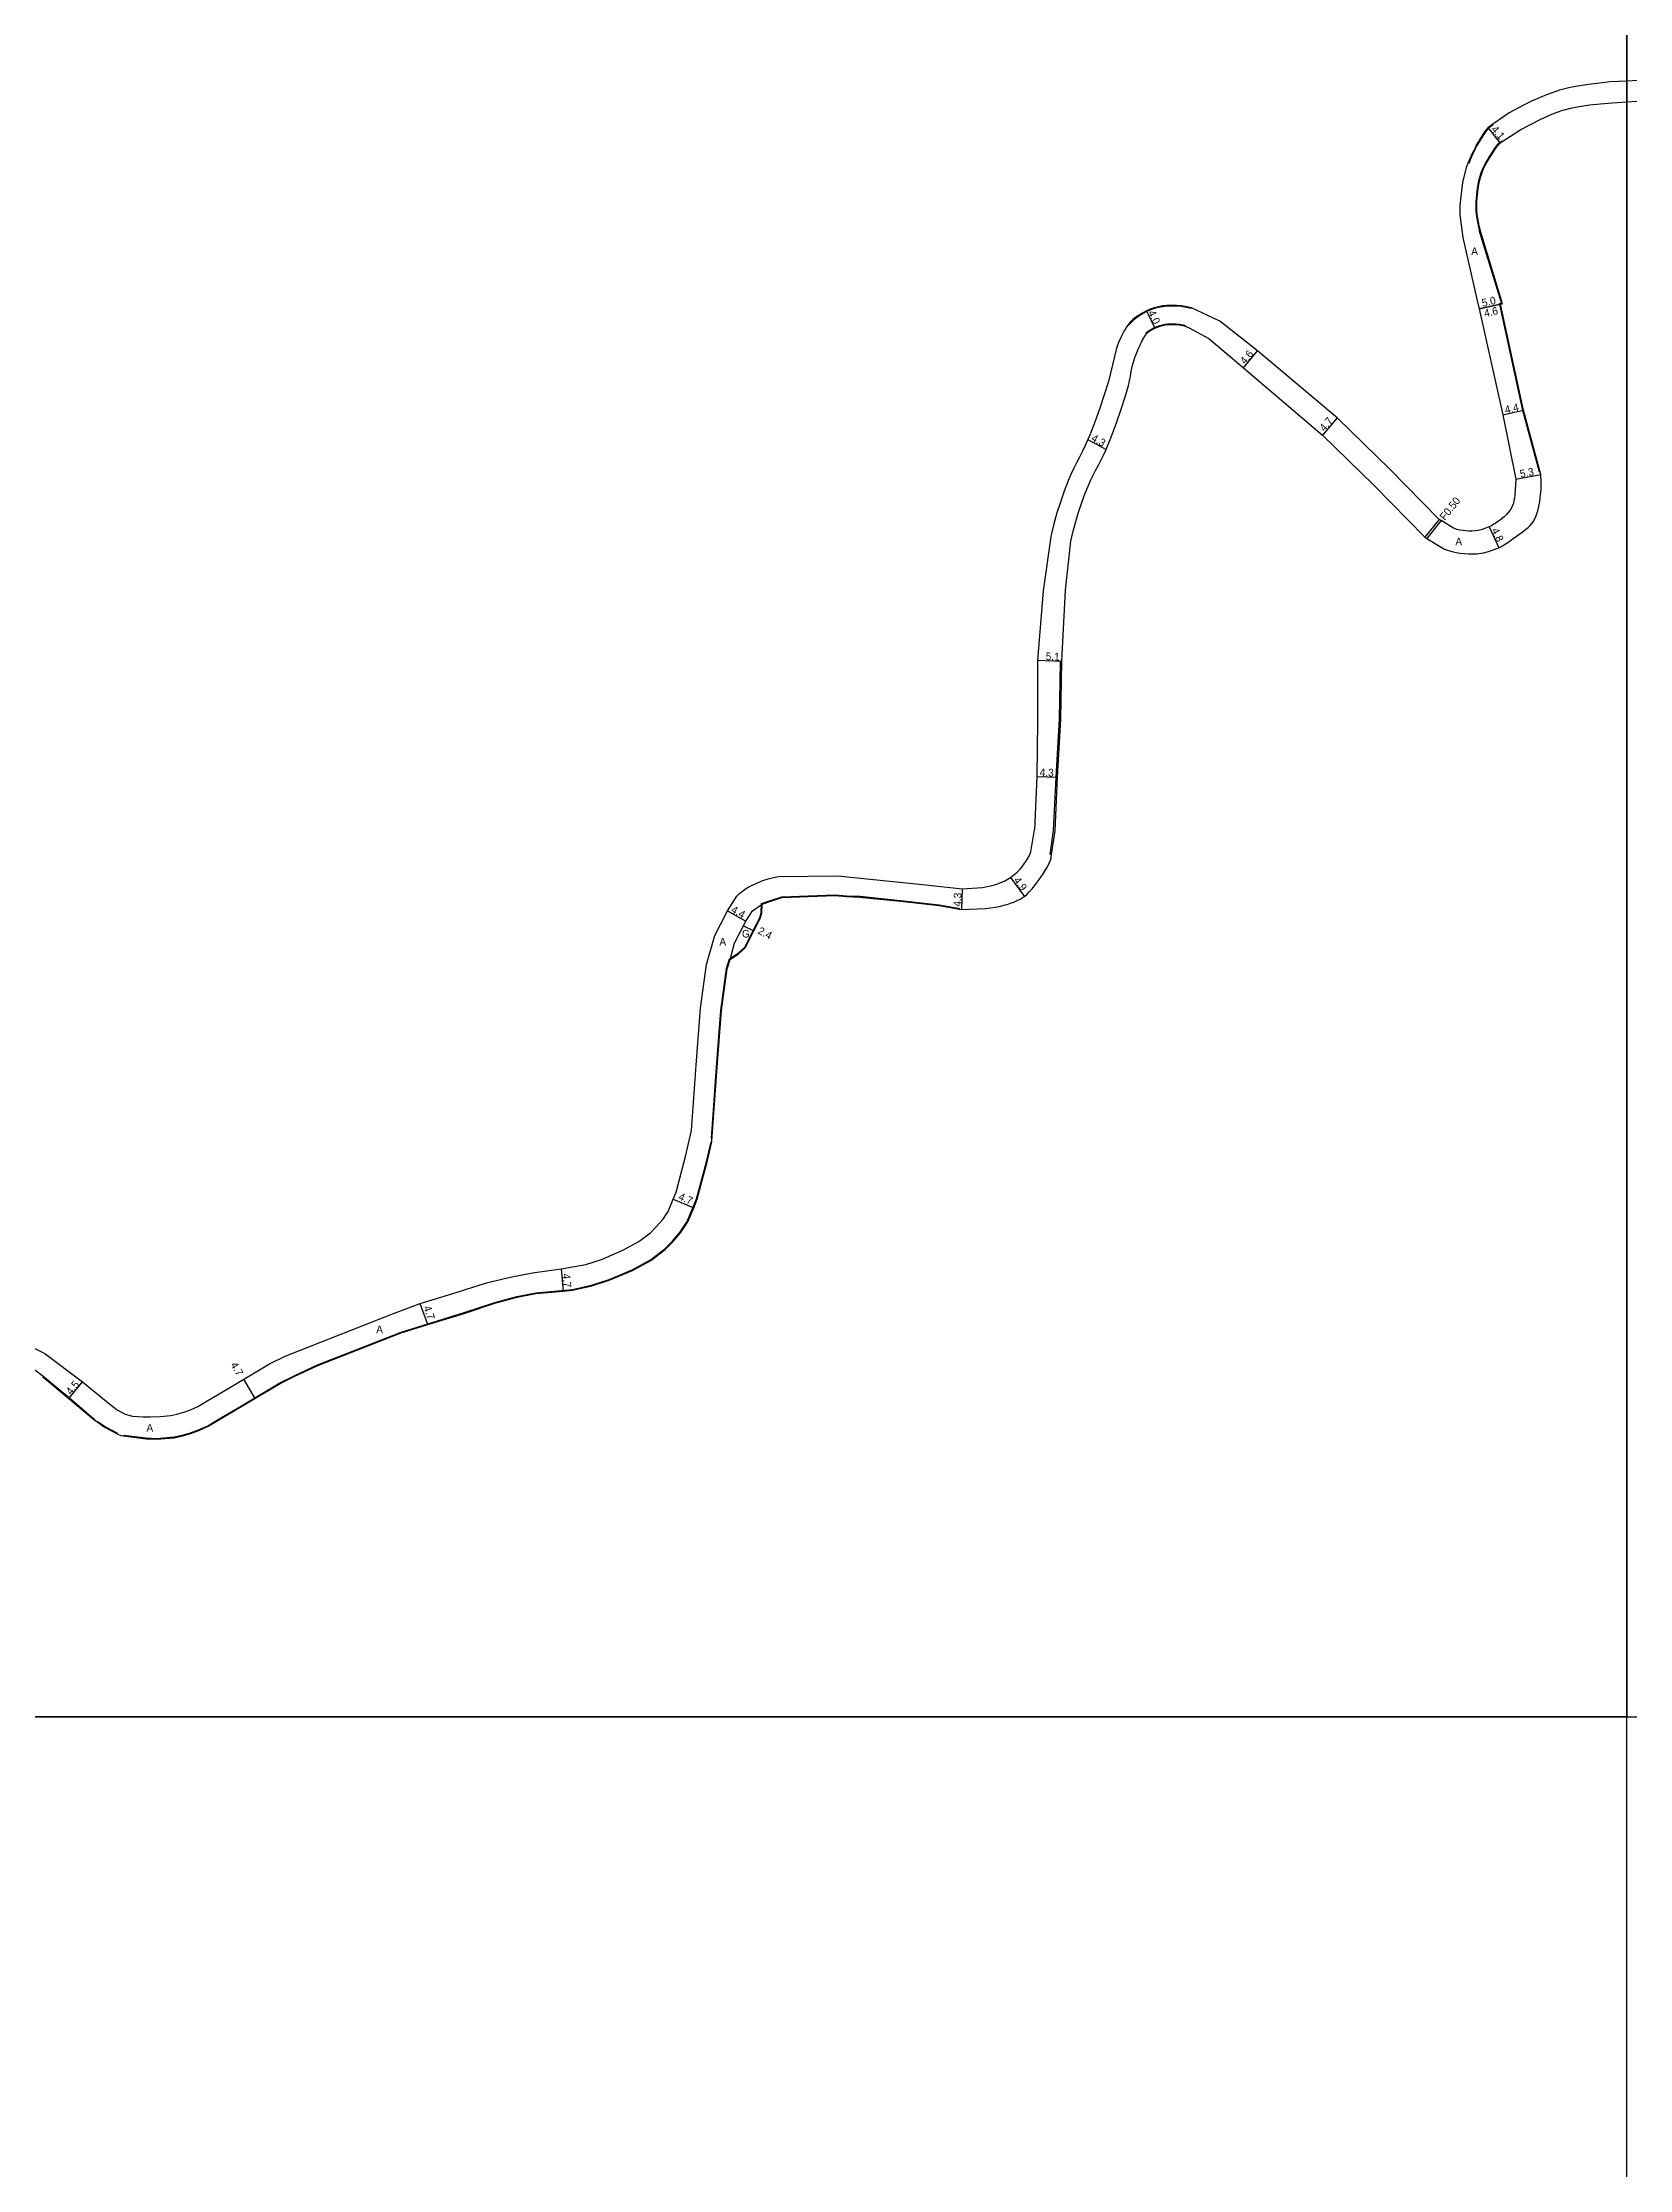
# Model space of a CAD drawing. Header units: metres. Extents: x -28000 to -23998, y -90000 to -87000.
# Drawn here: x -26730.4 to -26399.5, y -87694.4 to -87250.8 of the extents above; entities that cross this region are included whole.
import ezdxf

# ---------------------------------------------------------------- set-up
doc = ezdxf.new("R2010")
doc.units = ezdxf.units.M
doc.header["$LTSCALE"] = 2.5
for name, color, linetype in [('側溝・桝', 7, 'Continuous'), ('図郭', 7, 'Continuous'), ('幅員', 7, 'Continuous'), ('歩道・分離帯・安全施設', 7, 'Continuous'), ('舗装', 7, 'Continuous'), ('道路', 7, 'Continuous')]:
    doc.layers.add(name, color=color, linetype=linetype)
doc.styles.get("Standard").update_dxf_attribs({"font": ''})
doc.styles.get('Standard').set_extended_font_data('@MS PGothic')

msp = doc.modelspace()

# ---------------------------------------------------------------- linework, layer by layer
at = {"layer": '側溝・桝', "flags": 128}
for points in [[(-26439.17, -87350.22), (-26442.12, -87353.93)], [(-26438.74, -87350.48), (-26441.69, -87354.19)]]:
    msp.add_lwpolyline(points, dxfattribs=at)
at = {"layer": '図郭'}
for points in [[(-27200, -87600), (-26400, -87600), (-26400, -87000), (-27200, -87000)], [(-26400, -87600), (-25600, -87600), (-25600, -87000), (-26400, -87000)], [(-27200, -88200), (-26400, -88200), (-26400, -87600), (-27200, -87600)]]:
    msp.add_lwpolyline(points, close=True, dxfattribs=at)
at = {"layer": '幅員', "flags": 128}
for points in [[(-26426.41, -87271.7), (-26428.96, -87268.48)], [(-26500.19, -87306.75), (-26498.45, -87310.35)], [(-26425.93, -87305.25), (-26430.81, -87306.34)], [(-26430.81, -87306.34), (-26426.37, -87305.35)], [(-26479.98, -87318.62), (-26477.05, -87315.08)], [(-26460.43, -87329.05), (-26463.46, -87332.64)], [(-26425.84, -87328.4), (-26421.54, -87327.45)], [(-26512.39, -87333.57), (-26508.61, -87335.63)], [(-26423.16, -87341.83), (-26417.95, -87340.84)], [(-26428.72, -87351.76), (-26426.72, -87356.13)], [(-26522.9, -87379.6), (-26517.85, -87379.82)], [(-26523.03, -87403.82), (-26518.73, -87404.02)], [(-26538.64, -87427.28), (-26538.76, -87431.58)], [(-26528.57, -87424.92), (-26525.65, -87428.85)], [(-26587.55, -87431.87), (-26583.72, -87434.04)], [(-26584.2, -87434.97), (-26582.06, -87436.06)], [(-26598.92, -87492.03), (-26594.62, -87493.81)], [(-26622.26, -87506.56), (-26621.83, -87511.19)], [(-26650.09, -87518.17), (-26651.67, -87513.8)], [(-26724.91, -87533.59), (-26722.07, -87530.09)]]:
    msp.add_lwpolyline(points, dxfattribs=at)
at = {"layer": '幅員'}
msp.add_lwpolyline([(-26686.08, -87533.56), (-26688.47, -87529.57)], dxfattribs=at)
at = {"layer": '歩道・分離帯・安全施設', "flags": 128}
for points in [[(-26427.86, -87267.92), (-26428.85, -87268.6), (-26429.56, -87269.49), (-26430.48, -87270.9), (-26430.95, -87271.69), (-26431.27, -87272.26), (-26431.54, -87272.8), (-26431.81, -87273.32), (-26432.18, -87274.14), (-26432.66, -87275.24), (-26432.97, -87275.99)], [(-26418.23, -87340.39), (-26421.69, -87327.49), (-26426.51, -87305.38), (-26426.55, -87305.23), (-26426.12, -87305.14), (-26426.14, -87305.07), (-26430.64, -87290.37), (-26430.88, -87289.28), (-26431.1, -87288.18), (-26431.28, -87287.08), (-26431.41, -87285.96), (-26431.45, -87285.27), (-26431.42, -87283.9), (-26431.32, -87282.53), (-26431.15, -87281.23), (-26431.01, -87280.37), (-26430.84, -87279.51), (-26430.63, -87278.67), (-26430.37, -87277.84), (-26430.33, -87277.75), (-26429.97, -87276.9), (-26429.55, -87276.08), (-26429.09, -87275.28), (-26428.6, -87274.49), (-26428.32, -87274.04), (-26427.97, -87273.49), (-26427.62, -87272.94), (-26427.25, -87272.42), (-26426.84, -87271.92), (-26426.52, -87271.59), (-26426.04, -87271.28)], [(-26490.84, -87306.23), (-26491.84, -87306.01), (-26492.87, -87305.85), (-26493.91, -87305.75), (-26494.95, -87305.72), (-26495.98, -87305.77), (-26496.83, -87305.86), (-26497.68, -87306.02), (-26498.51, -87306.24), (-26499.33, -87306.54), (-26500.13, -87306.89), (-26500.9, -87307.29), (-26500.99, -87307.34), (-26501.66, -87307.74), (-26502.3, -87308.19), (-26502.91, -87308.67), (-26503.47, -87309.21), (-26503.99, -87309.78), (-26504.04, -87309.85)], [(-26500.31, -87311.4), (-26500.1, -87311.16), (-26499.64, -87310.85), (-26499.13, -87310.54), (-26498.52, -87310.22), (-26497.96, -87309.98), (-26497.4, -87309.78), (-26496.85, -87309.62), (-26496.29, -87309.52), (-26495.7, -87309.46), (-26494.92, -87309.42), (-26494.13, -87309.45), (-26493.33, -87309.52), (-26492.53, -87309.65), (-26492.04, -87309.76)], [(-26520.27, -87420.11), (-26519.55, -87415.15), (-26519.03, -87404.01), (-26518.36, -87391.87), (-26518.15, -87379.94)], [(-26590.93, -87479.36), (-26589.86, -87464.49), (-26588.99, -87452.63), (-26587.76, -87443.93), (-26587.17, -87441.89), (-26585.36, -87440.7), (-26583.96, -87439.44), (-26582.19, -87435.98), (-26580.88, -87433.44), (-26580.57, -87432.34), (-26580.5, -87430.36), (-26578.38, -87429.65), (-26576.21, -87428.94), (-26565.13, -87428.54), (-26562.77, -87428.71), (-26559.93, -87428.84), (-26550.85, -87429.76), (-26543.39, -87430.64), (-26539.09, -87431.38)], [(-26706.62, -87541.92), (-26702.96, -87541.61), (-26701.28, -87541.23), (-26699.56, -87540.72), (-26697.87, -87540.14), (-26695.94, -87539.26), (-26693.61, -87537.85), (-26689.27, -87535.29), (-26680.95, -87530.32), (-26677.95, -87528.86), (-26673.07, -87526.57), (-26655.65, -87519.72), (-26642.51, -87515.68), (-26636.1, -87513.55), (-26631.49, -87512.3), (-26627.56, -87511.56), (-26619.92, -87510.86), (-26615.92, -87509.98), (-26612.27, -87508.78), (-26607.48, -87506.74), (-26603.62, -87504.66), (-26600.67, -87502.4), (-26599.12, -87500.87), (-26597.48, -87498.97), (-26595.98, -87496.7), (-26594.02, -87491.96), (-26591.96, -87484.2), (-26590.99, -87480.02)], [(-26753.32, -87530.42), (-26752.07, -87529.25), (-26750.41, -87527.73), (-26748.13, -87526.4), (-26745.64, -87525.36), (-26743.49, -87524.97), (-26741.34, -87524.75), (-26738.77, -87524.99), (-26736.25, -87525.39), (-26733.57, -87526.64), (-26731.85, -87527.75), (-26730.33, -87528.88)], [(-26730.33, -87528.88), (-26724.81, -87533.47), (-26719.73, -87537.8), (-26719.5, -87537.96)], [(-26719.04, -87538.28), (-26717.28, -87539.5), (-26714.81, -87540.82)], [(-26713.5, -87541.2), (-26708.78, -87541.82), (-26706.62, -87541.92)]]:
    msp.add_lwpolyline(points, dxfattribs=at)
at = {"layer": '舗装', "flags": 128}
msp.add_lwpolyline([(-26587.04, -87441.99), (-26586.08, -87438.64), (-26583.72, -87434.04), (-26582.37, -87431.88), (-26580.35, -87430.46)], dxfattribs=at)
at = {"layer": '道路', "flags": 128}
for points in [[(-26400, -87258.79), (-26403.47, -87258.98), (-26407.9, -87259.49), (-26409.31, -87259.71), (-26410.71, -87259.95), (-26412.11, -87260.23), (-26413.49, -87260.57), (-26414.02, -87260.72), (-26415.4, -87261.17), (-26416.75, -87261.67), (-26418.09, -87262.23), (-26419.42, -87262.81), (-26419.88, -87263.02), (-26421.57, -87263.83), (-26423.22, -87264.71), (-26424.53, -87265.46), (-26428.96, -87268.48), (-26429.68, -87269.4), (-26430.61, -87270.82), (-26431.08, -87271.61), (-26431.41, -87272.19), (-26431.67, -87272.73), (-26431.94, -87273.26), (-26432.32, -87274.08), (-26432.79, -87275.18), (-26433.49, -87276.86), (-26434.3, -87279.94), (-26434.86, -87284.68), (-26434.84, -87286.7), (-26434.21, -87291.4), (-26431.27, -87304.3), (-26430.81, -87306.34), (-26425.84, -87328.4), (-26423.16, -87341.83)], [(-26315.31, -87257.71), (-26332.8, -87257.9), (-26348.63, -87258.07), (-26373.65, -87258.45), (-26386.41, -87258.74), (-26395.45, -87258.55), (-26400, -87258.79)], [(-26706.62, -87542.07), (-26702.94, -87541.76), (-26701.24, -87541.37), (-26699.51, -87540.86), (-26697.81, -87540.28), (-26695.87, -87539.39), (-26693.54, -87537.98), (-26689.19, -87535.42), (-26680.88, -87530.45), (-26677.82, -87528.96), (-26673, -87526.71), (-26655.6, -87519.87), (-26650.09, -87518.17), (-26642.46, -87515.83), (-26636.06, -87513.69), (-26631.46, -87512.45), (-26627.54, -87511.71), (-26621.83, -87511.19), (-26619.9, -87511.01), (-26615.88, -87510.12), (-26612.22, -87508.92), (-26607.41, -87506.87), (-26603.54, -87504.78), (-26600.57, -87502.52), (-26599.01, -87500.97), (-26597.36, -87499.06), (-26595.85, -87496.77), (-26594.62, -87493.81), (-26593.88, -87492.01), (-26591.81, -87484.23), (-26590.84, -87480.05), (-26590.82, -87479.87), (-26589.71, -87464.5), (-26588.84, -87452.65), (-26587.61, -87443.96), (-26587.04, -87441.99), (-26585.27, -87440.82), (-26583.84, -87439.53), (-26582.06, -87436.06), (-26580.73, -87433.49), (-26580.42, -87432.35), (-26580.35, -87430.46), (-26578.33, -87429.79), (-26576.21, -87429.09), (-26565.13, -87428.69), (-26562.78, -87428.86), (-26559.94, -87428.99), (-26550.86, -87429.91), (-26543.41, -87430.78), (-26538.76, -87431.58), (-26533.73, -87431.37), (-26532.69, -87431.25), (-26531.66, -87431.09), (-26530.64, -87430.89), (-26529.63, -87430.63), (-26529.25, -87430.52), (-26528.55, -87430.28), (-26527.86, -87430.03), (-26527.18, -87429.74), (-26526.52, -87429.41), (-26525.9, -87429.03), (-26525.65, -87428.85), (-26525.08, -87428.38), (-26524.55, -87427.86), (-26524.06, -87427.3), (-26523.59, -87426.71), (-26523.14, -87426.11), (-26522.73, -87425.54), (-26522.24, -87424.85), (-26521.75, -87424.15), (-26521.29, -87423.44), (-26520.85, -87422.7), (-26520.47, -87421.95), (-26520.15, -87421.17), (-26519.98, -87420.15), (-26519.26, -87415.18), (-26518.73, -87404.02), (-26518.06, -87391.88), (-26517.85, -87379.82), (-26517.07, -87364.98), (-26515.93, -87354.74), (-26515.47, -87352.71), (-26514.93, -87350.69), (-26514.33, -87348.7), (-26513.67, -87346.72), (-26512.96, -87344.76), (-26512.38, -87343.27), (-26511.88, -87342.12), (-26511.33, -87340.99), (-26510.75, -87339.87), (-26510.15, -87338.76), (-26509.57, -87337.65), (-26509.01, -87336.52), (-26508.61, -87335.63), (-26507.49, -87332.88), (-26506.44, -87330.09), (-26505.46, -87327.27), (-26504.55, -87324.44), (-26504.21, -87323.29), (-26503.96, -87322.32), (-26503.74, -87321.33), (-26503.55, -87320.34), (-26503.36, -87319.35), (-26503.16, -87318.37), (-26502.92, -87317.4), (-26502.62, -87316.46), (-26502.28, -87315.6), (-26501.91, -87314.74), (-26501.52, -87313.9), (-26501.14, -87313.03), (-26500.77, -87312.35), (-26500.41, -87311.78), (-26500.2, -87311.49), (-26500, -87311.27), (-26499.56, -87310.97), (-26499.06, -87310.67), (-26498.45, -87310.35), (-26497.91, -87310.12), (-26497.35, -87309.92), (-26496.82, -87309.77), (-26496.27, -87309.67), (-26495.69, -87309.61), (-26494.92, -87309.57), (-26494.14, -87309.6), (-26493.35, -87309.67), (-26492.56, -87309.79), (-26492.09, -87309.9), (-26491.31, -87310.26), (-26487.17, -87312.51), (-26479.98, -87318.62), (-26463.46, -87332.64), (-26452.74, -87343.11), (-26442.12, -87353.93), (-26441.69, -87354.19), (-26438.01, -87356.43), (-26437.23, -87356.72), (-26436.42, -87356.94), (-26435.6, -87357.12), (-26434.77, -87357.25), (-26433.89, -87357.35), (-26433, -87357.41), (-26432.11, -87357.43), (-26431.22, -87357.38), (-26430.9, -87357.34), (-26429.88, -87357.17), (-26428.87, -87356.92), (-26427.87, -87356.6), (-26426.91, -87356.21), (-26426.72, -87356.13), (-26425.93, -87355.72), (-26425.16, -87355.26), (-26424.42, -87354.76), (-26423.7, -87354.23), (-26423.02, -87353.72), (-26422.53, -87353.36), (-26422.03, -87353.01), (-26421.53, -87352.65), (-26421.05, -87352.28), (-26420.58, -87351.89), (-26420.15, -87351.47), (-26419.76, -87351.01), (-26419.47, -87350.6), (-26419.13, -87349.97), (-26418.85, -87349.3), (-26418.62, -87348.62), (-26418.44, -87347.91), (-26418.29, -87347.19), (-26418.17, -87346.46), (-26418.07, -87345.73), (-26417.98, -87345.01), (-26417.94, -87344.69), (-26417.89, -87343.8), (-26417.85, -87342.9), (-26417.86, -87342.01), (-26417.92, -87341.12), (-26417.95, -87340.84), (-26421.54, -87327.45), (-26426.37, -87305.35), (-26425.93, -87305.25), (-26430.49, -87290.33), (-26430.73, -87289.25), (-26430.95, -87288.15), (-26431.13, -87287.06), (-26431.26, -87285.95), (-26431.3, -87285.27), (-26431.27, -87283.91), (-26431.17, -87282.55), (-26431, -87281.25), (-26430.86, -87280.39), (-26430.69, -87279.53), (-26430.48, -87278.69), (-26430.21, -87277.86), (-26430.19, -87277.81), (-26429.83, -87276.96), (-26429.41, -87276.14), (-26428.95, -87275.33), (-26428.46, -87274.54), (-26428.19, -87274.12), (-26427.85, -87273.57), (-26427.5, -87273.03), (-26427.13, -87272.51), (-26426.72, -87272.01), (-26426.41, -87271.7), (-26422.1, -87268.9), (-26417.97, -87266.75), (-26416.83, -87266.23), (-26415.68, -87265.74), (-26414.51, -87265.28), (-26413.33, -87264.88), (-26412.98, -87264.78), (-26411.68, -87264.44), (-26410.38, -87264.17), (-26409.06, -87263.95), (-26407.74, -87263.75), (-26407.09, -87263.67), (-26403.05, -87263.36), (-26400, -87263.13)], [(-26400, -87263.13), (-26398.91, -87263.04), (-26395.39, -87262.94), (-26386.35, -87262.69)], [(-26460.43, -87329.05), (-26477.05, -87315.08), (-26484.86, -87308.85), (-26490.79, -87306.09), (-26491.81, -87305.86), (-26492.85, -87305.7), (-26493.9, -87305.6), (-26494.95, -87305.57), (-26495.99, -87305.62), (-26496.85, -87305.71), (-26497.71, -87305.87), (-26498.56, -87306.1), (-26499.39, -87306.4), (-26500.19, -87306.75), (-26500.97, -87307.15), (-26501.06, -87307.21), (-26501.74, -87307.61), (-26502.39, -87308.06), (-26503.01, -87308.56), (-26503.58, -87309.1), (-26504.1, -87309.69), (-26504.17, -87309.77), (-26504.85, -87310.92), (-26505.46, -87312.12), (-26506.01, -87313.35), (-26506.44, -87314.48), (-26508.13, -87321.5), (-26508.99, -87324.27), (-26509.9, -87327.03), (-26510.89, -87329.77), (-26511.94, -87332.47), (-26512.39, -87333.57), (-26512.94, -87334.81), (-26513.54, -87336.03), (-26514.16, -87337.24), (-26514.79, -87338.45), (-26515.41, -87339.66), (-26515.99, -87340.89), (-26516.53, -87342.14), (-26516.53, -87342.15), (-26517.37, -87344.36), (-26518.14, -87346.6), (-26518.85, -87348.86), (-26519.49, -87351.14), (-26520.05, -87353.44), (-26520.15, -87353.88), (-26521.7, -87365.12), (-26522.9, -87379.6), (-26522.95, -87392.36), (-26523.03, -87403.82), (-26523.55, -87414.97)], [(-26423.16, -87341.83), (-26423.37, -87345.24), (-26423.45, -87345.77), (-26423.54, -87346.3), (-26423.66, -87346.82), (-26423.82, -87347.33), (-26424.04, -87347.81), (-26424.36, -87348.32), (-26424.73, -87348.8), (-26425.15, -87349.25), (-26425.59, -87349.67), (-26426.05, -87350.07), (-26426.08, -87350.1), (-26426.81, -87350.67), (-26427.59, -87351.17), (-26428.4, -87351.61), (-26428.72, -87351.76), (-26429.45, -87352.07), (-26430.21, -87352.33), (-26430.98, -87352.53), (-26431.54, -87352.62), (-26432.25, -87352.68), (-26432.95, -87352.67), (-26433.66, -87352.62), (-26434.13, -87352.56), (-26434.79, -87352.45), (-26435.44, -87352.3), (-26436.07, -87352.09), (-26436.17, -87352.05), (-26438.74, -87350.48), (-26439.17, -87350.22), (-26449.41, -87339.78), (-26460.43, -87329.05)], [(-26734.28, -87522.03), (-26729.96, -87524.18), (-26722.07, -87530.09), (-26716.71, -87534.52), (-26714.85, -87535.98), (-26713.16, -87536.85), (-26711.63, -87537.26), (-26710.58, -87537.35), (-26709.44, -87537.42), (-26707.96, -87537.4), (-26705.86, -87537.34), (-26703.65, -87537.15), (-26702.42, -87536.87), (-26700.93, -87536.43), (-26699.54, -87535.96), (-26698.05, -87535.28), (-26695.92, -87533.98), (-26691.56, -87531.42), (-26683.09, -87526.36), (-26679.85, -87524.78), (-26674.86, -87522.8), (-26657.23, -87515.83), (-26651.67, -87513.8), (-26643.95, -87511.42), (-26637.82, -87509.49), (-26632.88, -87508.25), (-26628.21, -87507.36), (-26622.26, -87506.56), (-26617.1, -87505.63), (-26613.86, -87504.57), (-26609.43, -87502.68), (-26606.07, -87500.86), (-26603.63, -87499), (-26602.42, -87497.8), (-26601.07, -87496.24), (-26599.97, -87494.58), (-26598.92, -87492.03), (-26598.29, -87490.52), (-26596.33, -87483.11), (-26595.08, -87477.72), (-26594.09, -87464.08), (-26593.22, -87452.18), (-26591.92, -87443.04), (-26590.19, -87437.01), (-26587.55, -87431.87), (-26585.63, -87428.79), (-26585.06, -87428.24), (-26584.44, -87427.75), (-26583.79, -87427.3), (-26583.11, -87426.89), (-26582.41, -87426.52), (-26582.35, -87426.49), (-26581.29, -87426), (-26580.21, -87425.56), (-26579.1, -87425.2), (-26577.97, -87424.9), (-26576.94, -87424.7), (-26564.63, -87424.59), (-26546.18, -87426.47), (-26538.64, -87427.28), (-26534.4, -87427.01), (-26533.39, -87426.83), (-26532.38, -87426.59), (-26531.39, -87426.29), (-26531.12, -87426.19), (-26530.36, -87425.89), (-26529.62, -87425.54), (-26528.91, -87425.14), (-26528.57, -87424.92), (-26527.86, -87424.39), (-26527.18, -87423.81), (-26526.56, -87423.17), (-26526.19, -87422.74), (-26525.69, -87422.08), (-26525.22, -87421.39), (-26524.81, -87420.66), (-26524.46, -87419.91), (-26524.32, -87419.55), (-26523.55, -87414.97)], [(-26730.42, -87529), (-26724.91, -87533.59), (-26719.82, -87537.92), (-26717.36, -87539.63), (-26714.73, -87541.03), (-26714.06, -87541.28), (-26708.79, -87541.97), (-26706.62, -87542.07)]]:
    msp.add_lwpolyline(points, dxfattribs=at)

# ---------------------------------------------------------------- texts
at = {"layer": '側溝・桝'}
msp.add_text('F0.50', height=1.6, rotation=51.5329, dxfattribs=at).set_placement((-26437.94, -87350.57))
at = {"layer": '幅員'}
for s, rotation, p in [('4.1', 310.4593, (-26428.41, -87268.95)), ('5.0', 12.6816, (-26430.05, -87305.9)), ('4.0', 295.8138, (-26499.93, -87307.07)), ('4.6', 12.6816, (-26429.59, -87308.05)), ('4.6', 50.4071, (-26479.61, -87318.02)), ('4.4', 12.3602, (-26425.28, -87328.17)), ('4.7', 49.8269, (-26463.06, -87332)), ('4.3', 331.339, (-26511.85, -87333.75)), ('5.3', 10.8476, (-26422.15, -87341.54)), ('4.8', 294.5928, (-26428.29, -87352.45)), ('5.1', 357.549, (-26521.23, -87379.56)), ('4.3', 357.3301, (-26522.47, -87403.75)), ('4.3', 88.3656, (-26538.85, -87431.02)), ('4.9', 306.6462, (-26527.98, -87425.54)), ('4.4', 330.4309, (-26586.98, -87432.08)), ('2.4', 332.8255, (-26581.39, -87436.55)), ('4.7', 337.5418, (-26597.92, -87492.08)), ('4.7', 275.2657, (-26622, -87507.6)), ('4.7', 289.7927, (-26651.02, -87514.56)), ('4.5', 50.9154, (-26724.46, -87532.96)), ('4.7', 300.8644, (-26691.3, -87526.57))]:
    msp.add_text(s, height=1.6, rotation=rotation, dxfattribs=at).set_placement(p)
at = {"layer": '舗装'}
for s, p in [('A', (-26432.46, -87295.11)), ('A', (-26435.76, -87355.64)), ('G', (-26584.55, -87437.44)), ('A', (-26589.25, -87439.11)), ('A', (-26660.83, -87519.97)), ('A', (-26708.74, -87540.49))]:
    msp.add_text(s, height=1.6, dxfattribs=at).set_placement(p)

doc.saveas('drawing.dxf')
